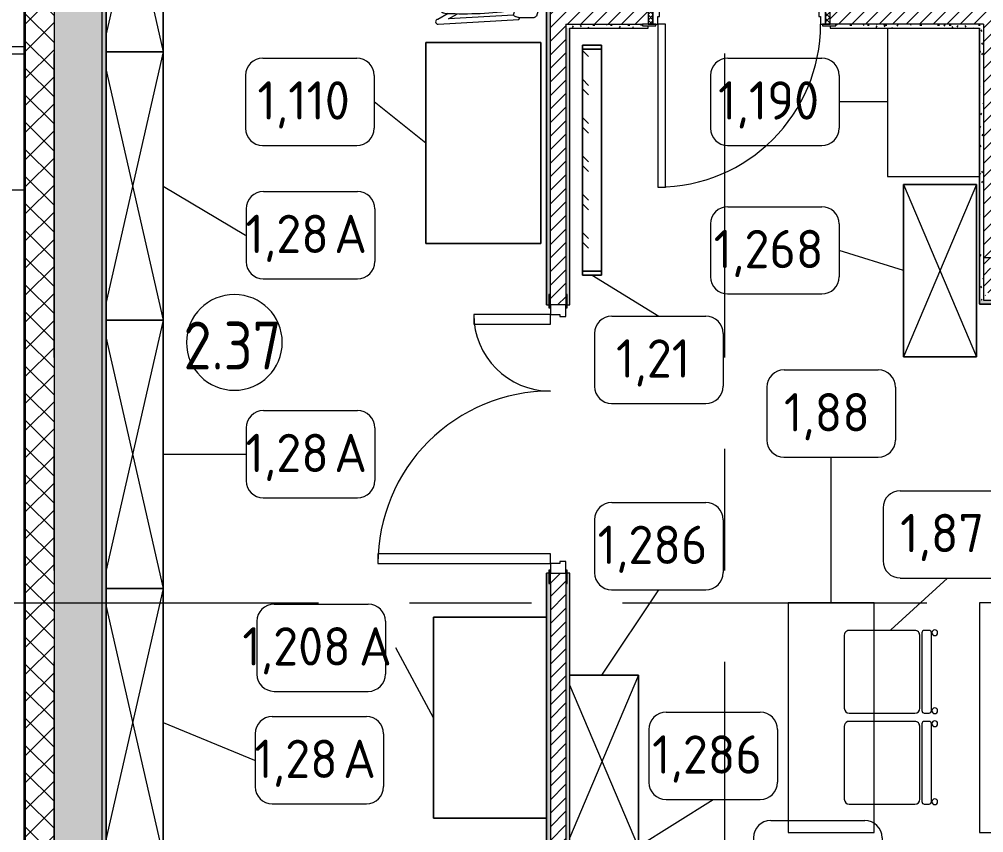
# Model space of a CAD drawing. Header units: millimetres. Extents: x 81566 to 292854, y -8553 to 29000.
# Drawn here: x 89179 to 94211, y 2400 to 6646 of the extents above; entities that cross this region are included whole.
import ezdxf

# ---------------------------------------------------------------- set-up
doc = ezdxf.new("R2010")
doc.units = ezdxf.units.MM
doc.linetypes.add('Осевая', pattern=[3175, 635, -476.25, 1587.5, -476.25])
for name, color, linetype, lineweight in [('A-AREA-IDEN', 7, 'Continuous', 9), ('A-DOOR', 7, 'Continuous', 9), ('A-DOOR-FRAM-2', 7, 'Continuous', 9), ('A-GENM', 7, 'Continuous', 9), ('A-WALL', 7, 'Continuous', 9), ('I-FURN', 7, 'Continuous', 9), ('I-FURN-IDEN', 7, 'Continuous', 9), ('I-WALL', 7, 'Continuous', 9), ('Оси-2', 7, 'Осевая', 9)]:
    doc.layers.add(name, color=color, linetype=linetype, lineweight=lineweight)
for name, color, linetype, lineweight, true_color in [('A-DOOR-1', 7, 'Continuous', 9, 0xc0c0c0), ('A-DOOR-FRAM-1', 7, 'Continuous', 9, 0xc0c0c0), ('A-WALL-1', 9, 'Continuous', 9, 0x808080), ('A-WALL-FNSH-1', 9, 'Continuous', 9, 0x808080), ('I-FURN-1', 9, 'Continuous', 9, 0x808080)]:
    doc.layers.add(name, color=color, linetype=linetype, lineweight=lineweight, true_color=true_color)
doc.styles.add('GOST Common', font='GOST_Common.ttf', dxfattribs={"height": 200})
doc.styles.add('GOST Common_1', font='GOST_Common.ttf', dxfattribs={"width": 0.9, "height": 250})
pattern_1 = [(45, (0, 0), (-35.35534, 35.35534), [])]
pattern_2 = [(45, (0, 0), (-57.024626, 57.024626), []), (45, (57.025, 0), (-57.024626, 57.024626), [100.806, -20.161, 3.353, -16.808])]
pattern_3 = [(0, (0, 0), (121.92, 30.48), [10.058, -81.382, 10.058, -81.382, -487.68]), (0, (0, 0), (121.92, 30.48), [-182.88, 10.058, -172.822, 10.058, -81.382, -213.36]), (0, (0, 0), (121.92, 30.48), [-457.2, 10.058, -50.902, 10.058, -142.342]), (120, (45.72, 15.24), (-87.356454, 90.345817), [10.058, -81.382, 10.058, -81.382, -487.68]), (120, (45.72, 15.24), (-87.356454, 90.345817), [-182.88, 10.058, -172.822, 10.058, -81.382, -213.36]), (120, (45.72, 15.24), (-87.356454, 90.345817), [-457.2, 10.058, -50.902, 10.058, -142.342]), (240, (60.96, 76.2), (-34.563546, -120.825817), [10.058, -81.382, 10.058, -81.382, -487.68]), (240, (60.96, 76.2), (-34.563546, -120.825817), [-182.88, 10.058, -172.822, 10.058, -81.382, -213.36]), (240, (60.96, 76.2), (-34.563546, -120.825817), [-457.2, 10.058, -50.902, 10.058, -142.342])]

# ---------------------------------------------------------------- blocks, each defined once
blk = doc.blocks.new('110_Дверь_СКБ_2Ст - Д-5_п_ Из игровой в коридор-32215844-План расстановки мебели и оборудования 2 этажа в осях 23-33')
at = {"layer": 'A-DOOR-1'}
for p, q in [((-637.5, 940), (-637.5, 40)), ((-587.5, 940), (-637.5, 940)), ((-587.5, 40), (-587.5, 940)), ((662.5, 440), (612.5, 440)), ((612.5, 440), (612.5, 40)), ((662.5, 40), (662.5, 440)), ((-637.5, 40), (-587.5, 40)), ((612.5, 40), (662.5, 40))]:
    blk.add_line(p, q, dxfattribs=at)
for centre, radius, start, end in [((-637.5, 40), 900, 0, 90), ((662.5, 40), 400, 90, 180)]:
    blk.add_arc(centre, radius, start, end, dxfattribs=at)
at = {"layer": 'A-DOOR-FRAM-1'}
for p, q in [((-672.5, 48), (-742.5, 48)), ((-742.5, 48), (-742.5, 40)), ((-742.5, 40), (-672.5, 40)), ((-637.5, 40), (-687.5, 40)), ((-687.5, 40), (-687.5, -40)), ((-672.5, 40), (-672.5, 48)), ((-637.5, -10), (-637.5, 40)), ((662.5, 40), (662.5, -10)), ((712.5, 40), (662.5, 40)), ((767.5, 48), (697.5, 48)), ((697.5, 48), (697.5, 40)), ((697.5, 40), (767.5, 40)), ((712.5, -40), (712.5, 40)), ((767.5, 40), (767.5, 48)), ((-672.5, -40), (-742.5, -40)), ((-742.5, -40), (-742.5, -48)), ((-742.5, -48), (-672.5, -48)), ((-672.5, -39), (-687.5, -39)), ((-687.5, -39), (-687.5, -40)), ((-687.5, -40), (-627.5, -40)), ((-687.5, -40), (-672.5, -40)), ((-672.5, -40), (-672.5, -39)), ((-672.5, -48), (-672.5, -40)), ((-627.5, -10), (-637.5, -10)), ((-627.5, -40), (-627.5, -10)), ((662.5, -10), (652.5, -10)), ((652.5, -10), (652.5, -40)), ((652.5, -40), (712.5, -40)), ((712.5, -39), (697.5, -39)), ((697.5, -39), (697.5, -40)), ((697.5, -40), (712.5, -40)), ((767.5, -40), (697.5, -40)), ((697.5, -40), (697.5, -48)), ((697.5, -48), (767.5, -48)), ((712.5, -40), (712.5, -39)), ((767.5, -48), (767.5, -40))]:
    blk.add_line(p, q, dxfattribs=at)
blk = doc.blocks.new('110_Дверь_СКБ_1Ст_Внутренняя1 - Д-8 950x2100h_охрана-32224770-План расстановки мебели и оборудования 2 этажа в осях 23-33')
at = {"layer": 'A-DOOR'}
h = blk.add_hatch(dxfattribs=at)
h.set_pattern_fill('FP_15', color=256, style=0, pattern_type=2)
h.set_pattern_definition([(135, (1826.41, 104.685), (-14.14214, -14.14214), []), (225, (1826.41, 104.685), (14.14214, -14.14214), [])])
h.paths.add_polyline_path([(487.5, 40), (462.5, 40), (462.5, -40), (487.5, -40)])
at = {"layer": 'A-DOOR-FRAM-2'}
h = blk.add_hatch(dxfattribs=at)
h.set_pattern_fill('FP_16', color=256, style=0, pattern_type=2)
h.set_pattern_definition([(45, (-296.384, 104.685), (-14.1421, 14.1421), []), (135, (-296.384, 104.685), (-14.1421, -14.1421), [])])
h.paths.add_polyline_path([(-437.5, 40), (-462.5, 40), (-462.5, -40), (-437.5, -40)])
at = {"layer": 'A-DOOR-1'}
for p, q in [((437.5, 890), (397.5, 890)), ((397.5, 890), (397.5, 40)), ((437.5, 40), (437.5, 890)), ((397.5, 40), (437.5, 40))]:
    blk.add_line(p, q, dxfattribs=at)
blk.add_arc((437.5, 40), 850, 90, 180, dxfattribs=at)
at = {"layer": 'A-DOOR-FRAM-1'}
for p, q in [((-422.5, 48), (-492.5, 48)), ((-492.5, 48), (-492.5, 40)), ((-492.5, 40), (-422.5, 40)), ((-437.5, 40), (-462.5, 40)), ((-462.5, 40), (-462.5, -40)), ((-412.5, 40), (-437.5, 40)), ((-437.5, 40), (-437.5, -40)), ((-437.5, -40), (-437.5, 40)), ((-422.5, 40), (-437.5, 40)), ((-437.5, 40), (-437.5, 39)), ((-437.5, 39), (-422.5, 39)), ((-422.5, 40), (-422.5, 48)), ((-422.5, 39), (-422.5, 40)), ((-412.5, 0), (-412.5, 40)), ((-402.5, 0), (-412.5, 0)), ((-402.5, -40), (-402.5, 0)), ((437.5, 0), (427.5, 0)), ((427.5, 0), (427.5, -40)), ((437.5, 40), (437.5, 0)), ((462.5, 40), (437.5, 40)), ((517.5, 48), (447.5, 48)), ((447.5, 48), (447.5, 40)), ((462.5, 40), (447.5, 40)), ((447.5, 40), (447.5, 39)), ((447.5, 40), (517.5, 40)), ((447.5, 39), (462.5, 39)), ((462.5, -40), (462.5, 40)), ((487.5, 40), (462.5, 40)), ((462.5, 40), (462.5, -40)), ((462.5, 39), (462.5, 40)), ((487.5, -40), (487.5, 40)), ((517.5, 40), (517.5, 48)), ((-422.5, -40), (-492.5, -40)), ((-492.5, -40), (-492.5, -48)), ((-492.5, -48), (-422.5, -48)), ((-462.5, -40), (-437.5, -40)), ((-422.5, -39), (-437.5, -39)), ((-437.5, -39), (-437.5, -40)), ((-437.5, -40), (-402.5, -40)), ((-437.5, -40), (-422.5, -40)), ((-422.5, -40), (-422.5, -39)), ((-422.5, -48), (-422.5, -40)), ((427.5, -40), (462.5, -40)), ((462.5, -39), (447.5, -39)), ((447.5, -39), (447.5, -40)), ((447.5, -40), (462.5, -40)), ((517.5, -40), (447.5, -40)), ((447.5, -40), (447.5, -48)), ((447.5, -48), (517.5, -48)), ((462.5, -40), (462.5, -39)), ((462.5, -40), (487.5, -40)), ((517.5, -48), (517.5, -40))]:
    blk.add_line(p, q, dxfattribs=at)
blk = doc.blocks.new('парапет9 - парапет-22867712-План расстановки мебели и оборудования 2 этажа в осях 23-33')
at = {"layer": 'A-GENM'}
for p, q in [((89202, 8001.9), (84950, 8001.9)), ((89202, 7963.9), (84950, 7963.9)), ((84950, 7255.4), (89202, 7255.4))]:
    blk.add_line(p, q, dxfattribs=at)
blk = doc.blocks.new('Шкаф параметрический - 1_28А-V66-План расстановки мебели и оборудования 2 этажа в осях 23-33')
at = {"layer": 'I-FURN-1'}
for p, q in [((0, 320), (1312.5, 20)), ((1400, 320), (0, 320)), ((0, 320), (0, 20)), ((0, 20), (0, 320)), ((0, 320), (1400, 320)), ((87.5, 20), (1400, 320)), ((1400, 20), (1400, 320)), ((1400, 320), (1400, 20))]:
    blk.add_line(p, q, dxfattribs=at)
blk = doc.blocks.new('Chair_1 noor 78578 - 1_1-25531733-План расстановки мебели и оборудования 2 этажа в осях 23-33')
at = {"layer": 'I-FURN-1'}
for p, q in [((-130.5, 405.7), (-130.5, 344.8)), ((359.1, 344.8), (359.1, 405.7)), ((-141.2, 329.7), (-165.1, -92)), ((393.7, -92), (369.8, 329.7)), ((-136.5, -37.1), (-117.3, 302)), ((345.9, 302), (365.1, -37.1)), ((-110.2, 8.6), (-136.5, -37.1)), ((365.1, -37.1), (338.8, 8.6)), ((-139.7, -93.5), (-108.8, -39.9)), ((337.4, -39.9), (368.3, -93.5))]:
    blk.add_line(p, q, dxfattribs=at)
for centre, radius, start, end in [((114.3, -271.9), 732.8, 71.3174, 108.6833), ((114.3, -239.2), 609.6, 73.8265, 106.1735), ((114.3, -279.3), 660.4, 111.7, 112.7563), ((-37.4, 344.8), 93.1, 180, 204.9864), ((-37.4, 344.8), 93.1, 186.4785, 204.9864), ((-116, 308.2), 6.35, 204.9864, 258.4091), ((-116, 308.2), 6.35, 204.9864, 287.8276), ((114.3, -408), 746, 71.9445, 107.8276), ((1798.9, 37.7), 1909.3, 171.9659, 182.6261), ((-41.4, 297.5), 50.8, 106.1735, 171.9659), ((270, 297.5), 50.8, 8.0341, 73.8265), ((-1570.3, 37.7), 1909.3, 357.3739, 8.0341), ((344.3, 307.4), 6.35, 281.4186, 334.477), ((344.6, 308.2), 6.35, 281.5909, 335.0136), ((266, 344.8), 93.1, 334.477, 360), ((266, 344.8), 93.1, 335.0136, 353.5215), ((114.3, -279.3), 660.4, 67.2437, 68.3), ((1798.9, 37.7), 1909.3, 180.8761, 182.3307), ((-1570.3, 37.7), 1909.3, 357.6693, 359.1239), ((-64, -47.7), 44.5, 182.6261, 265.0912), ((292.6, -47.7), 44.4, 275.9396, 357.3739), ((-152.4, -92.7), 12.7, 176.75, 356.75), ((114.8, 2033.8), 2133.6, 265.0912, 274.9044), ((381, -92.7), 12.7, 183.25, 3.25)]:
    blk.add_arc(centre, radius, start, end, dxfattribs=at)
for points in [[(-120.4, 422.3), (-122, 420.8), (-124.7, 417.8), (-127.8, 413.5), (-129.8, 409.4), (-130.4, 406.9), (-130.5, 405.7)], [(359.1, 405.7), (359, 406.9), (358.4, 409.4), (356.4, 413.5), (353.3, 417.8), (350.6, 420.8), (349, 422.3)]]:
    blk.add_open_spline(points, degree=3, dxfattribs=at)
blk = doc.blocks.new('Стол базовый прямоугольный - 1_88-26291934-План расстановки мебели и оборудования 2 этажа в осях 23-33')
at = {"layer": 'I-FURN-1'}
for p, q in [((600, 225), (-600, 225)), ((-600, 225), (-600, -225)), ((600, -225), (600, 225)), ((-600, -225), (600, -225))]:
    blk.add_line(p, q, dxfattribs=at)
blk = doc.blocks.new('M_Стул-Breuer - 1_87-V80-План расстановки мебели и оборудования 2 этажа в осях 23-33')
at = {"layer": 'I-FURN-1'}
for p, q in [((-215.9, 215.9), (-215.9, 85)), ((190.5, 241.3), (-190.5, 241.3)), ((215.9, 85), (215.9, 215.9)), ((-215.9, 85), (-215.9, -127)), ((215.9, -127), (215.9, 85)), ((-215.9, -176.2), (-215.9, -200.8)), ((203.2, -163.5), (-203.2, -163.5)), ((-190.5, -152.4), (190.5, -152.4)), ((215.9, -200.8), (215.9, -176.2)), ((-203.2, -213.5), (203.2, -213.5))]:
    blk.add_line(p, q, dxfattribs=at)
for centre, radius, start, end in [((-190.5, 215.9), 25.4, 90, 180), ((190.5, 215.9), 25.4, 75, 90), ((190.5, 215.9), 25.4, 0, 75), ((-190.5, -127), 25.4, 180, 270), ((190.5, -127), 25.4, 270, 360), ((-203.2, -176.2), 12.7, 90, 180), ((-203.2, -200.8), 12.7, 180, 270), ((203.2, -176.2), 12.7, 360, 90), ((203.2, -200.8), 12.7, 270, 360), ((-203.5, -230.6), 15.1, 360, 180), ((-203.5, -230.6), 15.1, 180, 360), ((203.7, -230.6), 15.1, 360, 180), ((203.7, -230.6), 15.1, 180, 360)]:
    blk.add_arc(centre, radius, start, end, dxfattribs=at)
blk = doc.blocks.new('M_Стул-Breuer - 1_87-V81-План расстановки мебели и оборудования 2 этажа в осях 23-33')
at = {"layer": 'I-FURN-1'}
for p, q in [((-215.9, 215.9), (-215.9, 85)), ((190.5, 241.3), (-190.5, 241.3)), ((215.9, 85), (215.9, 215.9)), ((-215.9, 85), (-215.9, -127)), ((215.9, -127), (215.9, 85)), ((-215.9, -176.2), (-215.9, -200.8)), ((203.2, -163.5), (-203.2, -163.5)), ((-190.5, -152.4), (190.5, -152.4)), ((215.9, -200.8), (215.9, -176.2)), ((-203.2, -213.5), (203.2, -213.5))]:
    blk.add_line(p, q, dxfattribs=at)
for centre, radius, start, end in [((-190.5, 215.9), 25.4, 90, 180), ((190.5, 215.9), 25.4, 60, 90), ((190.5, 215.9), 25.4, 30, 60), ((190.5, 215.9), 25.4, 0, 30), ((-190.5, -127), 25.4, 180, 270), ((190.5, -127), 25.4, 270, 360), ((-203.2, -176.2), 12.7, 90, 180), ((-203.2, -200.8), 12.7, 180, 270), ((203.2, -176.2), 12.7, 360, 90), ((203.2, -200.8), 12.7, 270, 360), ((-203.5, -230.6), 15.1, 360, 180), ((-203.5, -230.6), 15.1, 180, 360), ((203.7, -230.6), 15.1, 360, 180), ((203.7, -230.6), 15.1, 180, 360)]:
    blk.add_arc(centre, radius, start, end, dxfattribs=at)
blk = doc.blocks.new('Шкаф параметрический - 1_268-25587356-План расстановки мебели и оборудования 2 этажа в осях 23-33')
at = {"layer": 'I-FURN-1'}
for p, q in [((0, 0), (900, 380)), ((0, 380), (900, 0)), ((900, 380), (0, 380)), ((0, 380), (0, 0)), ((0, 0), (0, 380)), ((0, 380), (900, 380)), ((900, 0), (900, 380)), ((900, 380), (900, 0)), ((0, 0), (900, 0)), ((900, 0), (0, 0))]:
    blk.add_line(p, q, dxfattribs=at)
blk = doc.blocks.new('Стол базовый прямоугольный - 1_190-25588265-План расстановки мебели и оборудования 2 этажа в осях 23-33')
at = {"layer": 'I-FURN-1'}
for p, q in [((385, 250), (-390, 250)), ((-390, 250), (-390, -230))]:
    blk.add_line(p, q, dxfattribs=at)
blk = doc.blocks.new('Шкаф параметрический - 1_286-25588646-План расстановки мебели и оборудования 2 этажа в осях 23-33')
at = {"layer": 'I-FURN-1'}
for p, q in [((0, 380), (850.4, 21)), ((900, 380), (0, 380)), ((0, 380), (0, 21)), ((0, 21), (0, 380)), ((0, 380), (900, 380)), ((49.6, 21), (900, 380)), ((900, 21), (900, 380)), ((900, 380), (900, 21))]:
    blk.add_line(p, q, dxfattribs=at)
blk = doc.blocks.new('Зеркало обычное - 1_21-32858922-План расстановки мебели и оборудования 2 этажа в осях 23-33')
at = {"layer": 'I-FURN'}
h = blk.add_hatch(dxfattribs=at)
h.set_pattern_fill('FP_40', color=256, style=0, pattern_type=2)
h.set_pattern_definition([(45, (50, 50), (-200, 0), [141.42, -141.42]), (45, (100, 50), (-200, 0), [70.71, -212.13]), (45, (50, 100), (-200, 0), [70.71, -212.13])])
h.paths.add_polyline_path([(-580, -40), (580, -40), (580, 60), (-580, 60)])
at = {"layer": 'I-FURN-1'}
for p, q in [((600, 60), (-600, 60)), ((-600, 60), (-600, -40)), ((-600, -40), (-600, 60)), ((-600, 60), (-580, 60)), ((580, 60), (-580, 60)), ((-580, 60), (-580, -40)), ((-580, -40), (-580, 60)), ((-580, 60), (580, 60)), ((-580, 60), (580, 60)), ((580, 60), (-580, 60)), ((-580, 60), (580, 60)), ((-580, -40), (-580, 60)), ((-580, -40), (-580, 60)), ((580, -40), (580, 60)), ((580, 60), (580, -40)), ((580, 60), (600, 60)), ((580, 60), (580, -40)), ((580, -40), (580, 60)), ((600, -40), (600, 60)), ((600, 60), (600, -40)), ((-600, -40), (600, -40)), ((-580, -40), (-600, -40)), ((-580, -40), (580, -40)), ((580, -40), (-580, -40)), ((580, -40), (-580, -40)), ((-580, -40), (580, -40)), ((580, -40), (-580, -40)), ((600, -40), (580, -40))]:
    blk.add_line(p, q, dxfattribs=at)
blk = doc.blocks.new('Марка_Мебель - В прямоуг_Balcon_Марка-25523697-План расстановки мебели и оборудования 2 этажа в осях 23-33')
at = {"layer": 'I-FURN-IDEN'}
for p, q in [((-2.455, 2.278), (2.455, 2.278)), ((-3.355, 1.378), (-3.355, -1.384)), ((3.355, 1.378), (3.355, -1.378)), ((-2.461, -2.278), (2.455, -2.278))]:
    blk.add_line(p, q, dxfattribs=at)
for centre, radius, start, end in [((-2.455, 1.378), 0.9, 90, 180), ((2.455, 1.378), 0.9, 0, 90), ((-2.461, -1.384), 0.893, 180, 270), ((2.455, -1.378), 0.9, 270, 0)]:
    blk.add_arc(centre, radius, start, end, dxfattribs=at)
blk = doc.blocks.new('Марка_Помещения - Номер-25198446-План расстановки мебели и оборудования 2 этажа в осях 23-33')
at = {"layer": 'A-AREA-IDEN'}
for start, end in [(360, 180), (180, 360)]:
    blk.add_arc((0, 0), 2.5, start, end, dxfattribs=at)

msp = doc.modelspace()

# ---------------------------------------------------------------- hatches: boundary and pattern name
at = {"layer": 'A-WALL'}
h = msp.add_hatch(dxfattribs=at)
h.set_pattern_fill('FP_1', color=256, style=0, pattern_type=2)
h.set_pattern_definition([(45, (0, 0), (-70.71068, 70.71068), []), (135, (0, 0), (-70.71068, -70.71068), [])])
h.paths.add_polyline_path([(89210, -100), (89360, -100), (89360, 10502), (89210, 10502), (89210, 4046.9)])
at = {"layer": 'I-WALL'}
h = msp.add_hatch(dxfattribs=at)
h.set_pattern_fill('FP_41', color=256, style=0, pattern_type=2)
h.set_pattern_definition(pattern_3)
h.paths.add_polyline_path([(89630, 150), (89630, 10380), (89610, 10380), (89610, 150)])
h = msp.add_hatch(dxfattribs=at)
h.set_pattern_fill('FP_41', color=256, style=0, pattern_type=2)
h.set_pattern_definition(pattern_3)
h.paths.add_polyline_path([(91930, 100), (91950, 100), (91950, 3700), (91942, 3700), (91942, 3755), (91930, 3755), (91930, 120)])
h.paths.add_polyline_path([(91942, 5155), (91942, 5210), (91950, 5210), (91950, 10380), (91930, 10379), (91930, 5155)])
h = msp.add_hatch(dxfattribs=at)
h.set_pattern_fill('FP_5', color=256, style=0, pattern_type=2)
h.set_pattern_definition(pattern_1)
h.paths.add_polyline_path([(92003.1, 125), (92030, 125), (92029, 3755), (91950, 3755), (91950, 125)])
h.paths.add_polyline_path([(92029, 5155), (92030, 5155), (92030, 10400), (91950, 10400), (91950, 5155), (92000, 5155)])
h = msp.add_hatch(dxfattribs=at)
h.set_pattern_fill('FP_5', color=256, style=0, pattern_type=2)
h.set_pattern_definition(pattern_1)
h.paths.add_polyline_path([(94266.3, 5400), (94290, 5400), (94290, 10380), (94210, 10380), (94210, 5400)])
h = msp.add_hatch(dxfattribs=at)
h.set_pattern_fill('FP_2', color=256, style=0, pattern_type=2)
h.set_pattern_definition(pattern_2)
h.paths.add_polyline_path([(89610, 150), (89610, 7700), (89360, 7700), (89360, 150)])
h = msp.add_hatch(dxfattribs=at)
h.set_pattern_fill('FP_5', color=256, style=0, pattern_type=2)
h.set_pattern_definition(pattern_1)
h.paths.add_polyline_path([(93619.7, 6620), (94210, 6620), (94210, 6700), (93410, 6700), (93410, 6620), (93440, 6620)])
h.paths.add_polyline_path([(92430, 6620), (92460, 6620), (92460, 6700), (92030, 6700), (92030, 6620), (92326.4, 6620)])
h = msp.add_hatch(dxfattribs=at)
h.set_pattern_fill('FP_41', color=256, style=0, pattern_type=2)
h.set_pattern_definition(pattern_3)
h.paths.add_polyline_path([(94189, 6600), (94190, 6600), (94190, 6620), (93440, 6619.2), (93440, 6612), (93410, 6612), (93410, 6600), (93619.7, 6600)])
h.paths.add_polyline_path([(92430, 6600), (92460, 6600), (92460, 6612), (92430, 6612), (92430, 6620), (92030, 6620), (92030, 6600), (92326.4, 6600)])
h = msp.add_hatch(dxfattribs=at)
h.set_pattern_fill('FP_41', color=256, style=0, pattern_type=2)
h.set_pattern_definition(pattern_3)
h.paths.add_polyline_path([(92050, 525), (92050, 3755), (92038, 3755), (92038, 3700), (92030, 3700), (92030, 525)])
h.paths.add_polyline_path([(92050, 5155), (92050, 6600), (92030, 6600), (92030.8, 5210), (92038, 5210), (92038, 5155)])
h = msp.add_hatch(dxfattribs=at)
h.set_pattern_fill('FP_41', color=256, style=0, pattern_type=2)
h.set_pattern_definition(pattern_3)
h.paths.add_polyline_path([(94190, 5180), (94210, 5180), (94210, 6620), (94190, 6620), (94190, 6133.7)])
h = msp.add_hatch(dxfattribs=at)
h.set_pattern_fill('FP_2', color=256, style=0, pattern_type=2)
h.set_pattern_definition(pattern_2)
h.paths.add_polyline_path([(101570, 5180), (101610, 5180), (101610, 5400), (100710, 5400), (100710, 5180), (101379.2, 5180)])
h.paths.add_polyline_path([(99660, 5180), (99660, 5400), (94210, 5400), (94210, 5180), (99630, 5180)])
h = msp.add_hatch(dxfattribs=at)
h.set_pattern_fill('FP_41', color=256, style=0, pattern_type=2)
h.set_pattern_definition(pattern_3)
h.paths.add_polyline_path([(100740, 5160), (101570, 5160), (101570, 5180), (100740, 5180), (100740, 5172), (100710, 5172), (100710, 5160)])
h.paths.add_polyline_path([(99660, 5160), (99660, 5172), (99630, 5172), (99630, 5180), (94190, 5180), (94190, 5160), (98792.7, 5160)])

# ---------------------------------------------------------------- linework, layer by layer
at = {"layer": 'A-WALL'}
for p, q in [((89630, 10380), (89630, 170)), ((91950, 5210), (91950, 10400)), ((89207, 10247), (89207, -253)), ((89210, 10250), (89210, -250)), ((92030, 6620), (92430, 6620)), ((92030, 6620), (92030, 5210)), ((92050, 6600), (92050, 5155)), ((93410, 6600), (94190, 6600)), ((94210, 6620), (93440, 6620)), ((94190, 5180), (94190, 6600)), ((94210, 6620), (94210, 5180)), ((94210, 5180), (99630, 5180)), ((91950, 3700), (91950, 100)), ((92030, 3700), (92030, 125))]:
    msp.add_line(p, q, dxfattribs=at)
at = {"layer": 'A-WALL-1'}
for p, q in [((89360, 10620), (89360, -100)), ((89610, 10620), (89610, 150)), ((92050, 6600), (92460, 6600)), ((92460, 6600), (92460, 6612)), ((93410, 6612), (93410, 6600)), ((97940, 5400), (94210, 5400)), ((91930, 5155), (91942, 5155)), ((92038, 5155), (92050, 5155)), ((94190, 5160), (99660, 5160)), ((91942, 3755), (91930, 3755)), ((92050, 3755), (92038, 3755))]:
    msp.add_line(p, q, dxfattribs=at)
at = {"layer": 'A-WALL-FNSH-1'}
for p, q in [((89202, 10510), (89202, -258)), ((89631, 10379), (89631, 170)), ((91929, 10379), (91929, 5155)), ((91930, 5155), (91930, 10379)), ((92051, 6599), (92460, 6599)), ((92051, 5155), (92051, 6599)), ((92460, 6599), (92460, 6600)), ((93410, 6600), (93410, 6599)), ((93410, 6599), (94189, 6599)), ((94189, 6599), (94189, 5159)), ((91929, 5155), (91930, 5155)), ((92050, 5155), (92051, 5155)), ((94189, 5159), (99660, 5159)), ((94190, 5160), (94190, 5180)), ((91930, 3755), (91929, 3755)), ((91929, 3755), (91929, 121)), ((91930, 121), (91930, 3755)), ((92050, 3755), (92050, 520)), ((92051, 3755), (92050, 3755)), ((92051, 520), (92051, 3755))]:
    msp.add_line(p, q, dxfattribs=at)
at = {"layer": 'I-FURN-1'}
for p, q in [((91900, 6525), (91300, 6525)), ((91300, 6525), (91300, 5475)), ((91300, 5475), (91300, 6525)), ((91300, 6525), (91900, 6525)), ((91900, 5475), (91900, 6525)), ((91900, 6525), (91900, 5475)), ((91300, 5475), (91900, 5475)), ((91900, 5475), (91300, 5475)), ((91930, 3525), (91340, 3525)), ((91340, 3525), (91340, 2475)), ((91340, 2475), (91340, 3525)), ((91340, 3525), (91930, 3525)), ((91340, 2475), (91930, 2475)), ((91930, 2475), (91340, 2475))]:
    msp.add_line(p, q, dxfattribs=at)
at = {"layer": 'I-FURN-IDEN'}
for p, q in [((91300, 6000), (91029.8, 6215)), ((93710, 6215), (93456.6, 6215)), ((89930, 5775.2), (90358.9, 5518.5)), ((93792.9, 5334.2), (93456.6, 5439.6)), ((92167.2, 5310.3), (92515.5, 5095.8)), ((89930, 4375.2), (90358.9, 4375.2)), ((93415.1, 3600), (93415.1, 4359.7)), ((93727.1, 3458.8), (94021.4, 3729.3)), ((92219, 3222), (92515.5, 3667.7)), ((91340, 3000), (91142.6, 3365.4)), ((89930, 2975.2), (90405.4, 2778.4)), ((92399.3, 2322), (92799.6, 2573.1))]:
    msp.add_line(p, q, dxfattribs=at)
at = {"layer": 'Оси-2'}
for p, q in [((89360, 593.7), (89360, 19415.1)), ((92860, 593.7), (92860, 19415.1)), ((84865.6, 3600), (122760, 3600))]:
    msp.add_line(p, q, dxfattribs=at)

# ---------------------------------------------------------------- block references
at = {"layer": 'A-AREA-IDEN', "xscale": 99.99999999999993, "yscale": 99.99999999999993, "zscale": 99.99999999999993}
msp.add_blockref('Марка_Помещения - Номер-25198446-План расстановки мебели и оборудования 2 этажа в осях 23-33', (90300.9, 4959.1), dxfattribs=at)
at = {"layer": 'A-DOOR-1'}
for name, p, rotation in [('110_Дверь_СКБ_1Ст_Внутренняя1 - Д-8 950x2100h_охрана-32224770-План расстановки мебели и оборудования 2 этажа в осях 23-33', (92947.5, 6660), 180), ('110_Дверь_СКБ_2Ст - Д-5_п_ Из игровой в коридор-32215844-План расстановки мебели и оборудования 2 этажа в осях 23-33', (91990, 4442.5), 89.99999999999991)]:
    msp.add_blockref(name, p, dxfattribs=dict(at, rotation=rotation))
at = {"layer": 'A-GENM'}
msp.add_blockref('парапет9 - парапет-22867712-План расстановки мебели и оборудования 2 этажа в осях 23-33', (0, -1500), dxfattribs=at)
at = {"layer": 'I-FURN-1'}
for name, p, rotation in [('Шкаф параметрический - 1_28А-V66-План расстановки мебели и оборудования 2 этажа в осях 23-33', (89610, 7875.2), 269.9999999999994), ('Chair_1 noor 78578 - 1_1-25531733-План расстановки мебели и оборудования 2 этажа в осях 23-33', (91456.1, 7013.7), 269.9999999999994), ('Стол базовый прямоугольный - 1_190-25588265-План расстановки мебели и оборудования 2 этажа в осях 23-33', (93960, 6215), 90), ('Зеркало обычное - 1_21-32858922-План расстановки мебели и оборудования 2 этажа в осях 23-33', (92177.2, 5910.3), 90.0000000000005), ('Шкаф параметрический - 1_28А-V66-План расстановки мебели и оборудования 2 этажа в осях 23-33', (89610, 6475.2), 269.9999999999994), ('Шкаф параметрический - 1_268-25587356-План расстановки мебели и оборудования 2 этажа в осях 23-33', (93792.9, 5784.2), 269.9999999999994), ('Шкаф параметрический - 1_28А-V66-План расстановки мебели и оборудования 2 этажа в осях 23-33', (89610, 5075.2), 269.9999999999994), ('Шкаф параметрический - 1_28А-V66-План расстановки мебели и оборудования 2 этажа в осях 23-33', (89610, 3675.2), 269.9999999999994), ('Стол базовый прямоугольный - 1_88-26291934-План расстановки мебели и оборудования 2 этажа в осях 23-33', (93415.1, 3000), 90), ('Стол базовый прямоугольный - 1_88-26291934-План расстановки мебели и оборудования 2 этажа в осях 23-33', (94415.1, 3000), 90), ('M_Стул-Breuer - 1_87-V81-План расстановки мебели и оборудования 2 этажа в осях 23-33', (93725.1, 3240), 90.00000000000006), ('Шкаф параметрический - 1_286-25588646-План расстановки мебели и оборудования 2 этажа в осях 23-33', (92029, 3222), 269.9999999999994), ('M_Стул-Breuer - 1_87-V80-План расстановки мебели и оборудования 2 этажа в осях 23-33', (93725.1, 2765), 90.00000000000006)]:
    msp.add_blockref(name, p, dxfattribs=dict(at, rotation=rotation))
at = {"layer": 'I-FURN-IDEN', "xscale": 99.99999999999993, "yscale": 99.99999999999993, "zscale": 99.99999999999993}
for p in [(90694.3, 6215), (93121.1, 6215), (90697.9, 5518.5), (93121.1, 5439.6), (92515.5, 4868.1), (93415.1, 4587.4), (90697.9, 4375.2), (94021.4, 3957.1), (92515.5, 3895.4), (90754.1, 3365.4), (92799.6, 2800.8), (90744.4, 2778.4), (93345.1, 2235.4)]:
    msp.add_blockref('Марка_Мебель - В прямоуг_Balcon_Марка-25523697-План расстановки мебели и оборудования 2 этажа в осях 23-33', p, dxfattribs=at)

# ---------------------------------------------------------------- texts
at = {"layer": 'A-AREA-IDEN', "insert": (90035.2, 5067.7), "char_height": 250, "width": 663.797, "attachment_point": 1, "style": 'GOST Common_1'}
msp.add_mtext('2.37', dxfattribs=at)
at = {"layer": 'I-FURN-IDEN', "char_height": 200, "attachment_point": 1, "style": 'GOST Common'}
for s, insert, width in [('1,110', (90421.3, 6322.1), 625.316), ('1,190', (92825.1, 6322.1), 681.434), ('1,28', (90358.9, 5625.6), 561.181), ('\\fGOST Common|b0|i0|c204|p34|;А', (90821.9, 5625.6), 224.472), ('1,268', (92802.1, 5546.6), 737.552), ('1,21', (92292.5, 4975.1), 505.063), ('1,88', (93168.6, 4694.5), 561.181), ('1,28', (90358.9, 4482.2), 561.181), ('\\fGOST Common|b0|i0|c204|p34|;А', (90821.9, 4482.2), 224.472), ('1,87', (93774.9, 4064.1), 561.181), ('1,286', (92196.5, 4002.5), 737.552), ('1,208', (90342.6, 3472.5), 737.552), ('\\fGOST Common|b0|i0|c204|p34|;А', (90951.2, 3472.5), 224.472), ('1,28', (90405.4, 2885.4), 561.181), ('\\fGOST Common|b0|i0|c204|p34|;А', (90868.4, 2885.4), 224.472), ('1,286', (92480.6, 2907.9), 737.552)]:
    msp.add_mtext(s, dxfattribs=dict(at, insert=insert, width=width))

doc.saveas('drawing.dxf')
